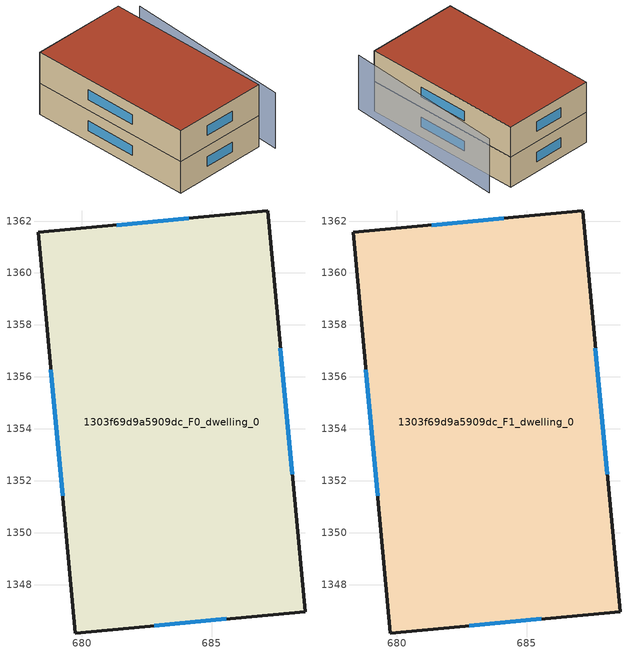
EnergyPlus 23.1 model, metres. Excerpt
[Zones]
1303f69d9a5909dc_F0_dwelling_0
 floor ground (EU_floor_Construction): 687.15,1362.39 688.59,1346.96 679.76,1346.14 678.31,1361.56 z0
 wall outside (EU_wall_Construction): 678.31,1361.56 679.76,1346.14 688.59,1346.96 687.15,1362.39 678.31,1361.56 z0:3
 window (EU_Window_Construction): 678.81,1356.28 679.26,1351.42 / 684.13,1362.1 681.34,1361.84 / 688.1,1352.24 687.64,1357.11 / 682.78,1346.42 685.57,1346.68 z1.03:1.97
1303f69d9a5909dc_F1_dwelling_0
 floor to 1303f69d9a5909dc_F0_dwelling_0 (EU_floor_Construction): 687.15,1362.39 688.59,1346.96 679.75,1346.14 678.31,1361.56 z3
 wall outside (EU_wall_Construction): 678.31,1361.56 679.76,1346.14 688.59,1346.96 687.15,1362.39 678.31,1361.56 z3:6
 window (EU_Window_Construction): 678.81,1356.28 679.26,1351.42 / 684.13,1362.1 681.34,1361.84 / 688.1,1352.24 687.64,1357.11 / 682.78,1346.42 685.57,1346.68 z4.03:4.97
 roof outside (EU_roof_Construction): 688.59,1346.96 687.15,1362.39 678.31,1361.56 679.76,1346.14 z6
shading: 689.41,1345.93 689,1361.88 z0:5.4
[Building]
EU S2 Campaign: North Axis=0; Terrain=City; Solar Distribution=FullExterior
[Site:Location]
Cape.Town.Intl.AP: Latitude=-33.965; Longitude=18.602; Time Zone=2; Elevation=46
[SizingPeriod:WeatherFileDays]
AnnualSizingPeriod: Begin Month=1; Begin Day of Month=1; End Month=12; End Day of Month=31; Day of Week for Start Day=Monday; Use Weather File Daylight Saving Period=No; Use Weather File Rain and Snow Indicators=No
[MATERIAL]
EU_InternalMass_Material: Roughness=MediumRough; Thickness=0.1; Conductivity=1; Density=1800; Specific Heat=900; Thermal Absorptance=0.9; Solar Absorptance=0.7; Visible Absorptance=0.7
[MATERIAL:NOMASS] Roughness=MediumRough; Thermal Absorptance=0.9; Solar Absorptance=0.7; Visible Absorptance=0.7
Name | Thermal Resistance
EU_wall_NoMass | 0.493876
EU_roof_NoMass | 0.449382
EU_floor_NoMass | 1.25
[WINDOWMATERIAL:SIMPLEGLAZINGSYSTEM]
EU_Window_SimpleGlazing: UFactor=4.4; Solar Heat Gain Coefficient=0.85; Visible Transmittance=0.85
[CONSTRUCTION]
EU_wall_Construction: EU_wall_NoMass
EU_roof_Construction: EU_roof_NoMass
EU_floor_Construction: EU_floor_NoMass
EU_Window_Construction: EU_Window_SimpleGlazing
EU_InternalMass_Construction: EU_InternalMass_Material
[ZONE] Type=1; Multiplier=1; Ceiling Height=autocalculate; Volume=412.445; Floor Area=autocalculate; Part of Total Floor Area=Yes
1303f69d9a5909dc_F0_dwelling_0; 1303f69d9a5909dc_F1_dwelling_0
[INTERNALMASS] Construction=EU_InternalMass_Construction; Surface Area=137.482
Name | Zone or ZoneList
1303f69d9a5909dc_F0_dwelling_0_EU_InternalMass | 1303f69d9a5909dc_F0_dwelling_0
1303f69d9a5909dc_F1_dwelling_0_EU_InternalMass | 1303f69d9a5909dc_F1_dwelling_0
[OTHEREQUIPMENT] Fuel Type=Electricity; Design Level Calculation Method=Watts/Area; Power per Zone Floor Area=1; Fraction Latent=0; Fraction Radiant=0; Fraction Lost=0; Carbon Dioxide Generation Rate=0; EndUse Subcategory=EU_Step8_InternalGains
Name | Zone or ZoneList or Space or SpaceList | Schedule
EU_Step8_InternalGain_1303f69d9a5909dc_F0_dwelling_0_f000 | 1303f69d9a5909dc_F0_dwelling_0 | EU_Step8_GainSchedule_1303f69d9a5909dc_F0_dwelling_0_f000
EU_Step8_InternalGain_1303f69d9a5909dc_F1_dwelling_0_f000 | 1303f69d9a5909dc_F1_dwelling_0 | EU_Step8_GainSchedule_1303f69d9a5909dc_F1_dwelling_0_f000
[ZONEVENTILATION:DESIGNFLOWRATE] Schedule=EU_AlwaysOn; Design Flow Rate Calculation Method=AirChanges/Hour; Air Changes per Hour=0.64; Ventilation Type=Natural; Fan Pressure Rise=0; Fan Total Efficiency=1; Constant Term Coefficient=1; Temperature Term Coefficient=0; Velocity Term Coefficient=0; Velocity Squared Term Coefficient=0; Minimum Indoor Temperature=-100; Maximum Indoor Temperature=100; Delta Temperature=-100; Minimum Outdoor Temperature=-100; Maximum Outdoor Temperature=100; Maximum Wind Speed=40
Name | Zone or ZoneList or Space or SpaceList
EU_ConstantAir_1303f69d9a5909dc_F0_dwelling_0 | 1303f69d9a5909dc_F0_dwelling_0
EU_ConstantAir_1303f69d9a5909dc_F1_dwelling_0 | 1303f69d9a5909dc_F1_dwelling_0
[HVACTEMPLATE:THERMOSTAT] Constant Heating Setpoint=20; Constant Cooling Setpoint=50
EU_HeatOnly_1303f69d9a5909dc_F0_dwelling_0; EU_HeatOnly_1303f69d9a5909dc_F1_dwelling_0
[HVACTEMPLATE:ZONE:IDEALLOADSAIRSYSTEM] System Availability Schedule=EU_AlwaysOn; Maximum Heating Supply Air Temperature=50; Minimum Cooling Supply Air Temperature=13; Maximum Heating Supply Air Humidity Ratio=0.0156; Minimum Cooling Supply Air Humidity Ratio=0.0077; Heating Limit=NoLimit; Cooling Limit=NoLimit; Heating Availability Schedule=EU_AlwaysOn; Cooling Availability Schedule=EU_CoolingOff; Dehumidification Control Type=ConstantSensibleHeatRatio; Cooling Sensible Heat Ratio=0.7; Dehumidification Setpoint=60; Humidification Control Type=None; Humidification Setpoint=30; Outdoor Air Method=None; Outdoor Air Flow Rate per Person=0.00944; Outdoor Air Flow Rate per Zone Floor Area=0; Outdoor Air Flow Rate per Zone=0; Demand Controlled Ventilation Type=None; Outdoor Air Economizer Type=NoEconomizer; Heat Recovery Type=None; Sensible Heat Recovery Effectiveness=0.7; Latent Heat Recovery Effectiveness=0.65
Name | Template Thermostat
1303f69d9a5909dc_F0_dwelling_0 | EU_HeatOnly_1303f69d9a5909dc_F0_dwelling_0
1303f69d9a5909dc_F1_dwelling_0 | EU_HeatOnly_1303f69d9a5909dc_F1_dwelling_0
[SIZING:ZONE] Zone Cooling Design Supply Air Temperature Input Method=SupplyAirTemperature; Zone Cooling Design Supply Air Temperature=13; Zone Heating Design Supply Air Temperature Input Method=SupplyAirTemperature; Zone Heating Design Supply Air Temperature=50; Zone Cooling Design Supply Air Humidity Ratio=0.008; Zone Heating Design Supply Air Humidity Ratio=0.008; Cooling Design Air Flow Method=DesignDay; Cooling Design Air Flow Rate=0; Cooling Minimum Air Flow per Zone Floor Area=0.000762; Cooling Minimum Air Flow=0; Cooling Minimum Air Flow Fraction=0.2; Heating Design Air Flow Method=DesignDay; Heating Design Air Flow Rate=0; Heating Maximum Air Flow per Zone Floor Area=0.002032; Heating Maximum Air Flow=0.141576; Heating Maximum Air Flow Fraction=0.3; Account for Dedicated Outdoor Air System=No; Dedicated Outdoor Air System Control Strategy=NeutralSupplyAir; Dedicated Outdoor Air Low Setpoint Temperature for Design=autosize; Dedicated Outdoor Air High Setpoint Temperature for Design=autosize; Zone Load Sizing Method=Sensible Load Only No Latent Load; Zone Latent Cooling Design Supply Air Humidity Ratio Input Method=HumidityRatioDifference; Zone Cooling Design Supply Air Humidity Ratio Difference=0.005; Zone Latent Heating Design Supply Air Humidity Ratio Input Method=HumidityRatioDifference; Zone Humidification Design Supply Air Humidity Ratio Difference=0.005
1303f69d9a5909dc_F0_dwelling_0; 1303f69d9a5909dc_F1_dwelling_0
[SCHEDULE:CONSTANT]
Name | Hourly Value
EU_AlwaysOn | 1
EU_CoolingOff | 0
[SCHEDULE:FILE] Column Number=1; Rows to Skip at Top=0; Number of Hours of Data=8760; Column Separator=Comma; Interpolate to Timestep=No; Minutes per Item=60; Adjust Schedule for Daylight Savings=Yes
Name | File
EU_Step8_GainSchedule_1303f69d9a5909dc_F0_dwelling_0_f000 | ../../schedules/1303f69d9a5909dc/1303f69d9a5909dc_F0_dwelling_0_f000_gain.csv
EU_Step8_GainSchedule_1303f69d9a5909dc_F1_dwelling_0_f000 | ../../schedules/1303f69d9a5909dc/1303f69d9a5909dc_F1_dwelling_0_f000_gain.csv
